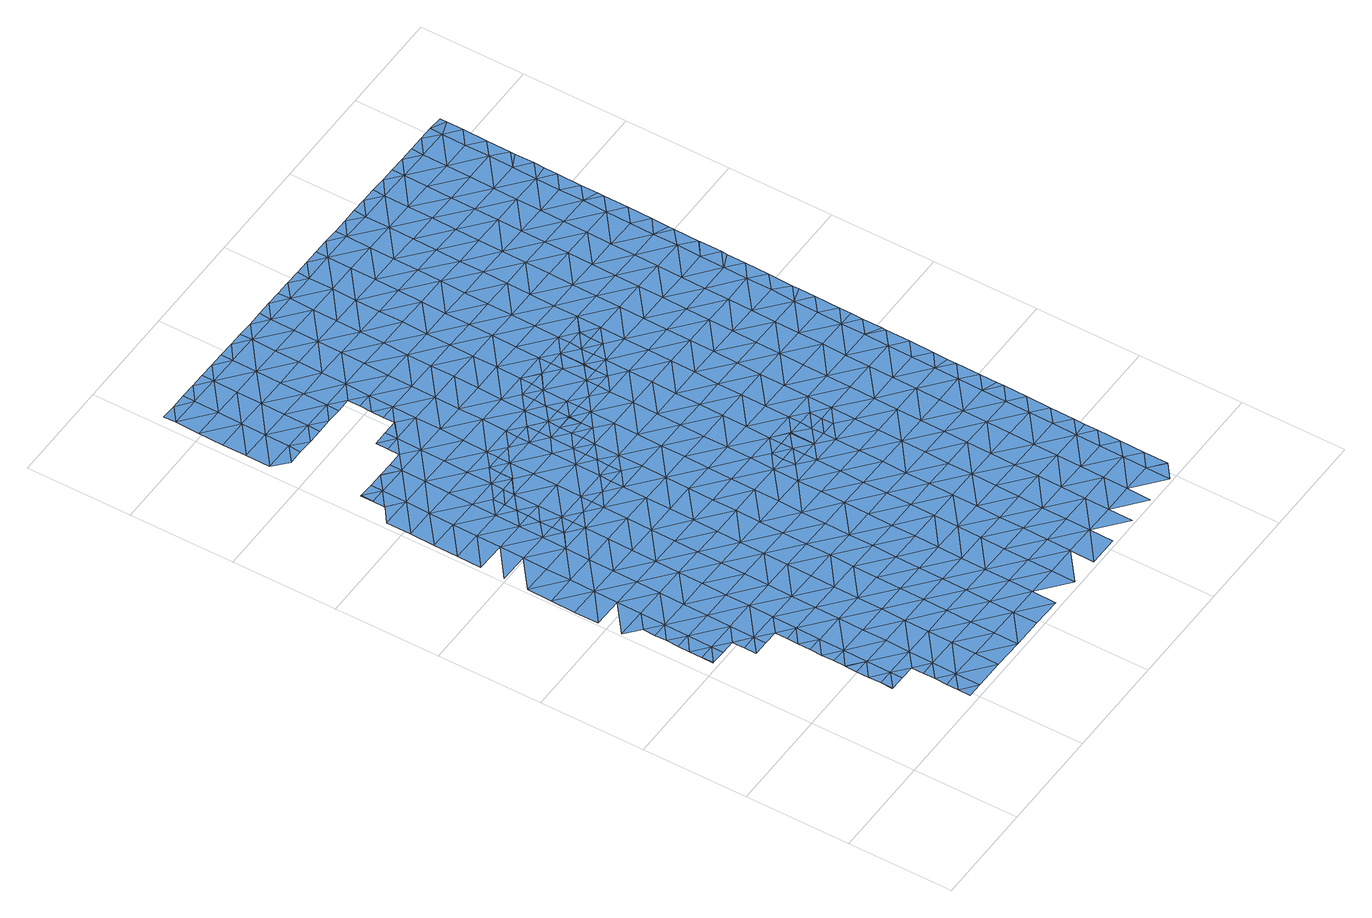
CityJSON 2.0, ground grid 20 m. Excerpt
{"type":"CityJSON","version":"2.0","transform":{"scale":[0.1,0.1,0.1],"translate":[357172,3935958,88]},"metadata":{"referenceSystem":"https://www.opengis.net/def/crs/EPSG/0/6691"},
"CityObjects":{
"waterbody1":{"type":"WaterBody","attributes":{"name":"10","class":"1140","function":"1","WaterBodyRiverFloodingRiskAttribute.description":"5","WaterBodyRiverFloodingRiskAttribute.rankOrg":"2","WaterBodyRiverFloodingRiskAttribute.adminType":"2","WaterBodyRiverFloodingRiskAttribute.scale":"L2"},"geometry":[{"type":"MultiSurface","lod":"1","boundaries":[[[0,1,2]],[[0,3,4]],[[0,2,3]],[[3,2,5]],[[6,7,8]],[[3,9,4]],[[10,4,9]],[[11,10,9]],[[5,12,3]],[[7,13,14]],[[7,6,13]],[[15,16,17]],[[16,11,9]],[[15,11,16]],[[6,18,13]],[[19,9,3]],[[13,20,14]],[[21,22,23]],[[24,17,25]],[[26,14,20]],[[20,27,28]],[[19,3,12]],[[29,30,31]],[[28,26,20]],[[18,32,13]],[[31,30,33]],[[12,29,31]],[[22,34,23]],[[17,16,25]],[[35,16,9]],[[20,36,27]],[[36,37,38]],[[39,34,40]],[[39,23,34]],[[24,25,41]],[[38,27,36]],[[19,12,31]],[[42,43,44]],[[33,45,31]],[[34,46,40]],[[36,47,37]],[[48,42,44]],[[35,9,19]],[[49,13,32]],[[50,25,16]],[[51,40,46]],[[43,41,44]],[[52,37,47]],[[32,51,46]],[[53,52,47]],[[20,13,49]],[[45,54,31]],[[47,55,53]],[[56,48,57]],[[58,19,31]],[[55,45,59]],[[57,48,44]],[[59,53,55]],[[16,35,60]],[[32,46,49]],[[34,22,61]],[[36,20,62]],[[54,58,31]],[[62,20,49]],[[50,16,60]],[[41,25,50]],[[63,44,41]],[[55,54,45]],[[19,58,35]],[[64,56,57]],[[65,34,61]],[[66,36,62]],[[47,67,55]],[[46,34,68]],[[35,69,60]],[[47,36,67]],[[56,64,70]],[[58,69,35]],[[41,50,63]],[[67,36,66]],[[34,65,68]],[[71,62,49]],[[55,72,54]],[[49,46,73]],[[74,44,63]],[[67,72,55]],[[75,64,57]],[[76,70,77]],[[69,78,60]],[[60,79,50]],[[80,65,61]],[[57,44,81]],[[71,66,62]],[[82,83,84]],[[46,68,73]],[[78,79,60]],[[81,44,74]],[[54,85,58]],[[75,70,64]],[[84,86,82]],[[50,79,63]],[[83,77,84]],[[71,49,73]],[[87,67,66]],[[88,82,86]],[[88,89,90]],[[65,91,68]],[[92,69,58]],[[85,54,72]],[[63,93,74]],[[57,81,75]],[[85,92,58]],[[91,65,80]],[[90,94,95]],[[68,96,73]],[[97,78,69]],[[87,66,71]],[[91,96,68]],[[77,70,98]],[[99,84,77]],[[93,63,79]],[[100,81,74]],[[98,70,75]],[[88,86,89]],[[93,101,74]],[[102,71,73]],[[72,67,103]],[[104,85,72]],[[103,67,87]],[[96,102,73]],[[78,105,79]],[[106,86,84]],[[94,90,89]],[[95,94,107]],[[69,92,97]],[[99,77,98]],[[81,108,75]],[[109,87,71]],[[110,98,75]],[[107,94,111]],[[80,112,91]],[[100,108,81]],[[113,110,75]],[[105,78,97]],[[102,109,71]],[[72,103,104]],[[74,101,100]],[[104,114,85]],[[106,84,99]],[[105,115,79]],[[108,113,75]],[[116,117,118]],[[94,119,111]],[[110,120,98]],[[121,99,98]],[[91,112,96]],[[116,111,119]],[[93,79,115]],[[87,122,103]],[[120,121,98]],[[117,116,119]],[[89,86,123]],[[124,101,93]],[[92,85,125]],[[92,126,97]],[[86,106,123]],[[121,127,99]],[[80,128,112]],[[129,106,99]],[[125,85,114]],[[125,126,92]],[[130,117,119]],[[96,131,102]],[[122,87,109]],[[127,129,99]],[[97,126,105]],[[122,132,103]],[[103,133,104]],[[134,135,89]],[[93,115,136]],[[101,137,100]],[[138,113,108]],[[89,123,134]],[[94,89,135]],[[129,139,106]],[[140,115,105]],[[119,141,130]],[[124,93,136]],[[139,142,106]],[[96,112,131]],[[106,142,123]],[[131,143,102]],[[104,144,114]],[[145,138,108]],[[109,102,143]],[[146,141,119]],[[133,103,132]],[[128,147,112]],[[144,125,114]],[[119,94,146]],[[108,100,137]],[[140,105,126]],[[143,148,109]],[[115,149,136]],[[150,134,123]],[[101,124,137]],[[146,94,135]],[[142,150,123]],[[151,152,153]],[[122,109,148]],[[144,104,133]],[[154,126,125]],[[146,155,141]],[[156,124,136]],[[157,151,158]],[[108,159,145]],[[149,115,140]],[[160,135,134]],[[153,152,161]],[[149,156,136]],[[131,112,162]],[[163,150,142]],[[108,137,159]],[[132,122,164]],[[151,153,158]],[[165,166,167]],[[168,155,146]],[[169,140,126]],[[164,122,148]],[[132,170,133]],[[112,147,162]],[[165,157,166]],[[171,137,124]],[[125,144,154]],[[161,172,153]],[[160,134,150]],[[173,146,135]],[[143,131,174]],[[175,145,159]],[[157,158,166]],[[133,176,144]],[[131,162,174]],[[169,126,154]],[[163,177,150]],[[132,164,170]],[[178,124,156]],[[170,176,133]],[[179,180,181]],[[137,171,159]],[[168,146,182]],[[183,158,153]],[[184,175,159]],[[179,167,185]],[[172,183,153]],[[148,143,186]],[[135,160,187]],[[185,167,166]],[[186,143,174]],[[188,156,149]],[[171,124,178]],[[144,189,154]],[[190,191,150]],[[150,191,160]],[[186,192,148]],[[190,150,177]],[[176,189,144]],[[146,173,182]],[[140,169,193]],[[149,140,188]],[[135,187,173]],[[179,194,180]],[[164,148,192]],[[195,170,164]],[[177,196,190]],[[197,166,158]],[[194,179,185]],[[154,198,169]],[[140,193,188]],[[199,159,171]],[[189,198,154]],[[183,172,200]],[[191,201,160]],[[184,159,199]],[[188,202,156]],[[203,197,158]],[[160,201,187]],[[174,162,204]],[[205,176,170]],[[203,158,183]],[[204,162,206]],[[207,208,209]],[[195,164,192]],[[202,210,156]],[[207,182,208]],[[204,211,174]],[[212,180,194]],[[169,213,193]],[[182,173,208]],[[198,213,169]],[[200,214,183]],[[178,156,210]],[[197,215,166]],[[187,216,173]],[[186,174,211]],[[217,184,199]],[[218,201,191]],[[219,189,176]],[[220,194,185]],[[221,192,186]],[[222,209,208]],[[205,170,195]],[[185,166,215]],[[211,223,186]],[[194,224,212]],[[171,225,199]],[[193,226,188]],[[216,187,201]],[[171,178,225]],[[227,208,173]],[[228,222,208]],[[229,226,193]],[[226,202,188]],[[229,193,213]],[[192,230,195]],[[217,199,231]],[[176,205,219]],[[218,232,201]],[[178,210,225]],[[203,183,233]],[[234,211,204]],[[235,173,216]],[[220,185,215]],[[183,214,233]],[[194,220,224]],[[236,213,198]],[[186,223,221]],[[233,237,203]],[[228,208,238]],[[239,189,219]],[[204,206,234]],[[199,240,231]],[[195,241,205]],[[198,189,236]],[[233,214,242]],[[197,203,237]],[[199,225,240]],[[173,235,227]],[[241,219,205]],[[238,208,227]],[[236,189,239]],[[243,215,197]],[[211,244,223]],[[192,221,230]],[[210,202,245]],[[246,229,213]],[[247,224,220]],[[248,249,201]],[[240,250,231]],[[236,251,213]],[[201,232,248]],[[202,226,245]],[[242,252,233]],[[250,253,254]],[[255,243,197]],[[254,231,250]],[[256,239,219]],[[216,201,249]],[[215,243,220]],[[251,246,213]],[[223,257,221]],[[258,259,260]],[[195,230,241]],[[225,210,261]],[[259,238,227]],[[258,238,259]],[[197,237,255]],[[211,234,244]],[[262,226,229]],[[220,263,247]],[[232,264,248]],[[235,216,249]],[[265,237,233]],[[210,245,261]],[[266,267,268]],[[266,253,267]],[[269,236,239]],[[235,270,227]],[[265,233,252]],[[256,219,241]],[[253,250,267]],[[271,272,234]],[[273,260,259]],[[274,260,273]],[[223,244,257]],[[226,262,245]],[[264,275,248]],[[256,269,239]],[[252,274,273]],[[276,270,235]],[[277,255,237]],[[225,261,278]],[[240,225,279]],[[220,280,263]],[[230,221,281]],[[282,268,267]],[[234,272,244]],[[235,249,276]],[[280,220,243]],[[265,277,237]],[[279,225,278]],[[250,240,279]],[[236,283,251]],[[221,257,281]],[[229,246,262]],[[284,249,248]],[[269,283,236]],[[252,273,265]],[[259,227,270]],[[285,267,250]],[[286,243,255]],[[287,282,267]],[[284,248,275]],[[271,288,272]],[[289,290,291]],[[261,245,292]],[[241,293,256]],[[294,289,291]],[[295,263,280]],[[251,296,246]],[[230,281,297]],[[241,230,293]],[[290,298,291]],[[275,294,291]],[[299,276,249]],[[300,250,279]],[[283,296,251]],[[273,259,301]],[[245,262,292]],[[285,287,267]],[[257,244,302]],[[293,230,297]],[[273,303,265]],[[246,304,262]],[[284,275,291]],[[259,270,301]],[[278,261,305]],[[256,306,269]],[[255,277,286]],[[244,272,302]],[[243,307,280]],[[308,295,280]],[[298,309,291]],[[293,306,256]],[[250,300,285]],[[261,292,305]],[[304,310,262]],[[311,307,243]],[[281,257,312]],[[249,284,299]],[[310,313,262]],[[311,243,286]],[[312,257,302]],[[314,284,291]],[[246,315,304]],[[273,301,303]],[[309,298,316]],[[307,308,280]],[[279,278,317]],[[269,318,283]],[[319,300,279]],[[292,262,313]],[[320,291,309]],[[317,278,305]],[[287,321,322]],[[322,323,316]],[[246,296,315]],[[285,321,287]],[[324,276,299]],[[314,291,320]],[[325,301,270]],[[297,281,326]],[[322,321,323]],[[327,265,303]],[[328,296,283]],[[270,276,329]],[[314,330,284]],[[326,281,312]],[[331,293,297]],[[277,265,332]],[[318,269,306]],[[330,333,284]],[[319,279,317]],[[329,276,324]],[[334,285,300]],[[335,304,315]],[[332,265,327]],[[299,284,333]],[[336,311,286]],[[337,303,301]],[[338,331,297]],[[339,323,321]],[[340,272,341]],[[342,315,296]],[[305,292,343]],[[286,277,336]],[[328,283,318]],[[302,272,344]],[[292,313,343]],[[345,308,307]],[[334,321,285]],[[297,326,338]],[[346,300,319]],[[325,270,329]],[[337,327,303]],[[336,277,332]],[[315,347,335]],[[344,272,340]],[[312,302,344]],[[348,307,311]],[[349,339,321]],[[306,293,331]],[[299,350,324]],[[351,326,312]],[[313,352,343]],[[353,319,317]],[[336,348,311]],[[334,300,346]],[[354,345,307]],[[355,305,343]],[[296,328,342]],[[299,333,356]],[[357,332,327]],[[317,305,353]],[[358,329,324]],[[359,351,312]],[[351,338,326]],[[301,325,337]],[[360,356,333]],[[318,306,361]],[[359,312,344]],[[352,362,343]],[[337,357,327]],[[363,354,307]],[[353,305,355]],[[364,346,319]],[[348,363,307]],[[321,365,349]],[[306,331,361]],[[347,315,366]],[[361,367,318]],[[315,342,366]],[[368,336,332]],[[299,356,350]],[[321,334,365]],[[369,344,340]],[[343,362,370]],[[338,371,331]],[[372,373,340]],[[366,374,347]],[[328,375,342]],[[360,376,356]],[[364,319,353]],[[328,318,375]],[[325,329,358]],[[377,334,346]],[[373,369,340]],[[369,359,344]],[[324,350,358]],[[364,378,346]],[[379,349,365]],[[380,348,336]],[[355,343,381]],[[382,361,331]],[[332,357,368]],[[368,383,336]],[[318,367,375]],[[343,370,381]],[[378,377,346]],[[384,354,363]],[[342,385,366]],[[356,376,386]],[[338,351,371]],[[387,353,355]],[[337,325,388]],[[389,365,334]],[[380,363,348]],[[388,325,358]],[[390,382,331]],[[382,367,361]],[[381,370,391]],[[392,351,359]],[[393,387,355]],[[374,366,394]],[[387,364,353]],[[369,395,359]],[[396,384,363]],[[377,389,334]],[[331,371,390]],[[393,355,381]],[[350,356,397]],[[379,365,398]],[[342,375,385]],[[356,386,397]],[[357,337,399]],[[400,368,357]],[[380,336,383]],[[389,398,365]],[[399,337,388]],[[401,397,386]],[[402,375,367]],[[350,403,358]],[[366,404,394]],[[351,392,371]],[[391,405,381]],[[399,400,357]],[[406,396,363]],[[407,378,364]],[[404,366,385]],[[408,403,350]],[[403,388,358]],[[408,350,397]],[[387,407,364]],[[409,383,368]],[[406,363,380]],[[359,395,392]],[[371,410,390]],[[411,393,381]],[[402,367,382]],[[373,412,369]],[[413,414,415]],[[401,416,397]],[[417,405,418]],[[419,399,388]],[[389,420,398]],[[418,394,417]],[[407,421,378]],[[378,422,377]],[[394,404,417]],[[415,398,420]],[[423,424,375]],[[369,412,395]],[[424,404,385]],[[368,400,425]],[[373,426,427]],[[381,405,411]],[[413,415,420]],[[428,396,406]],[[371,392,410]],[[429,387,393]],[[430,408,397]],[[375,402,423]],[[385,375,424]],[[377,422,389]],[[411,431,393]],[[432,406,380]],[[419,388,403]],[[433,413,420]],[[368,425,409]],[[373,427,412]],[[405,417,411]],[[399,434,400]],[[431,429,393]],[[380,383,432]],[[422,378,421]],[[435,428,406]],[[395,436,392]],[[404,437,417]],[[390,410,438]],[[382,390,439]],[[387,429,407]],[[424,437,404]],[[426,440,427]],[[397,416,430]],[[389,441,420]],[[434,425,400]],[[432,383,409]],[[442,436,395]],[[422,441,389]],[[402,382,439]],[[443,423,402]],[[442,395,412]],[[420,444,433]],[[399,419,445]],[[446,411,417]],[[390,438,439]],[[447,435,406]],[[432,447,406]],[[448,449,427]],[[416,450,430]],[[403,408,451]],[[407,452,421]],[[448,427,440]],[[453,444,420]],[[410,392,436]],[[399,445,434]],[[412,427,449]],[[408,430,451]],[[454,431,411]],[[446,417,437]],[[402,439,443]],[[450,455,430]],[[449,456,412]],[[452,407,429]],[[423,457,424]],[[419,403,458]],[[453,420,441]],[[409,425,459]],[[458,403,451]],[[452,460,421]],[[421,461,422]],[[442,412,456]],[[453,462,444]],[[438,463,439]],[[425,434,459]],[[460,461,421]],[[464,435,447]],[[461,441,422]],[[410,436,465]],[[438,410,463]],[[466,436,442]],[[467,429,431]],[[468,451,430]],[[423,443,469]],[[445,419,470]],[[411,446,454]],[[453,471,462]],[[472,473,409]],[[463,410,465]],[[474,434,445]],[[472,409,459]],[[468,430,455]],[[475,447,432]],[[437,424,457]],[[476,462,471]],[[419,458,470]],[[442,456,466]],[[477,467,431]],[[439,478,443]],[[432,409,473]],[[423,469,457]],[[479,476,471]],[[468,455,479]],[[477,431,454]],[[447,480,464]],[[481,458,451]],[[457,482,437]],[[437,483,446]],[[441,484,453]],[[436,485,465]],[[473,475,432]],[[486,436,466]],[[461,484,441]],[[468,479,471]],[[445,470,487]],[[483,454,446]],[[478,439,463]],[[485,436,486]],[[452,429,467]],[[488,469,443]],[[489,460,452]],[[490,463,465]],[[485,490,465]],[[474,445,487]],[[459,434,474]],[[481,451,468]],[[447,475,480]],[[491,470,458]],[[437,482,483]],[[443,478,492]],[[493,461,460]],[[491,487,470]],[[494,453,484]],[[454,495,477]],[[472,459,496]],[[471,497,468]],[[452,467,489]],[[489,498,460]],[[496,459,474]],[[471,453,497]],[[499,473,472]],[[500,463,490]],[[457,469,488]],[[458,481,501]],[[478,463,500]],[[496,502,472]],[[443,492,488]],[[498,493,460]],[[503,480,475]],[[493,484,461]],[[497,453,494]],[[491,458,501]],[[454,483,504]],[[502,499,472]],[[468,505,481]],[[497,505,468]],[[473,499,475]],[[482,457,506]],[[492,478,507]],[[467,477,495]],[[506,457,488]],[[478,500,507]],[[508,483,482]],[[509,494,484]],[[454,504,495]],[[475,510,503]],[[474,487,511]],[[512,496,474]],[[481,513,501]],[[511,487,491]],[[514,492,507]],[[515,508,482]],[[508,504,483]],[[511,512,474]],[[488,492,516]],[[499,517,475]],[[515,482,506]],[[492,514,516]],[[518,467,495]],[[509,484,493]],[[519,506,488]],[[520,497,494]],[[521,502,496]],[[489,467,522]],[[475,517,510]],[[509,523,494]],[[481,505,513]],[[513,524,501]],[[512,521,496]],[[498,489,522]],[[488,516,519]],[[523,520,494]],[[467,518,522]],[[524,525,501]],[[526,493,498]],[[527,515,506]],[[504,528,495]],[[529,527,506]],[[529,506,519]],[[491,501,525]],[[528,518,495]],[[502,530,499]],[[531,510,517]],[[526,509,493]],[[532,504,508]],[[505,497,520]],[[511,491,525]],[[498,522,533]],[[527,534,515]],[[511,535,512]],[[515,534,508]],[[525,535,511]],[[528,504,532]],[[502,521,536]],[[537,523,509]],[[513,505,538]],[[539,522,518]],[[498,533,526]],[[540,532,508]],[[517,499,530]],[[534,540,508]],[[512,541,521]],[[531,517,542]],[[505,520,538]],[[502,536,530]],[[543,525,524]],[[540,544,532]],[[518,528,545]],[[546,513,538]],[[509,526,537]],[[523,547,520]],[[521,548,536]],[[549,517,530]],[[524,513,543]],[[512,535,541]],[[542,517,549]],[[539,518,545]],[[533,522,539]],[[528,532,550]],[[547,538,520]],[[543,513,546]],[[532,544,550]],[[551,526,533]],[[552,535,525]],[[523,537,553]],[[548,521,541]],[[528,554,545]],[[555,528,550]],[[556,551,533]],[[557,542,549]],[[551,537,526]],[[558,546,538]],[[556,533,539]],[[523,553,547]],[[528,555,554]],[[530,536,559]],[[552,525,543]],[[560,541,535]],[[559,536,548]],[[554,561,545]],[[562,549,530]],[[545,561,539]],[[559,563,530]],[[549,564,557]],[[565,560,535]],[[537,566,553]],[[560,548,541]],[[558,538,547]],[[563,562,530]],[[567,543,546]],[[565,535,552]],[[551,566,537]],[[568,556,539]],[[561,569,539]],[[569,568,539]],[[570,559,548]],[[549,562,564]],[[546,558,571]],[[560,570,548]],[[556,572,551]],[[552,543,567]],[[556,568,572]],[[547,573,558]],[[546,571,567]],[[553,566,574]],[[547,553,573]],[[559,575,563]],[[570,575,559]],[[551,576,566]],[[577,564,562]],[[573,553,574]],[[576,551,572]],[[565,552,578]],[[558,579,571]],[[573,579,558]],[[552,567,578]],[[578,580,565]],[[575,581,563]],[[563,582,562]],[[583,584,566]],[[583,566,576]],[[562,585,577]],[[574,566,584]],[[586,573,574]],[[571,587,567]],[[560,565,588]],[[589,574,584]],[[590,587,571]],[[587,578,567]],[[570,560,588]],[[590,571,579]],[[562,582,585]],[[565,580,588]],[[574,589,586]],[[563,581,582]],[[591,573,586]],[[592,580,578]],[[575,570,593]],[[579,573,591]],[[570,588,593]],[[594,585,582]],[[595,579,591]],[[590,579,596]],[[581,575,597]],[[592,578,587]],[[579,595,596]],[[580,598,588]],[[575,593,597]],[[598,593,588]],[[587,590,599]],[[582,581,600]],[[590,596,599]],[[594,582,601]],[[580,592,602]],[[581,597,600]],[[592,587,603]],[[580,602,598]],[[587,599,603]],[[604,597,593]],[[603,605,592]],[[601,582,606]],[[598,607,593]],[[608,602,592]],[[582,600,606]],[[608,592,605]],[[609,598,602]],[[610,601,606]],[[604,593,607]],[[609,602,608]],[[600,597,604]],[[600,611,606]],[[612,598,609]],[[607,598,613]],[[610,606,614]],[[613,598,612]],[[600,604,615]],[[607,616,604]],[[611,600,615]],[[607,613,617]],[[614,606,611]],[[607,617,616]],[[616,618,604]],[[604,618,615]],[[619,614,611]],[[620,615,618]],[[611,615,620]],[[611,621,619]],[[621,611,620]],[[622,619,621]]]}]},
"waterbody2":{"type":"WaterBody","attributes":{"name":"10","class":"1140","function":"1","WaterBodyRiverFloodingRiskAttribute.description":"5","WaterBodyRiverFloodingRiskAttribute.rankOrg":"1","WaterBodyRiverFloodingRiskAttribute.adminType":"2","WaterBodyRiverFloodingRiskAttribute.scale":"L2"},"geometry":[{"type":"MultiSurface","lod":"1","boundaries":[[[264,232,623]],[[275,264,623]],[[289,275,623]],[[275,289,294]],[[190,196,624]],[[624,623,232]],[[625,626,627]],[[626,628,627]],[[628,626,196]],[[628,196,177]],[[624,191,190]],[[177,163,628]],[[629,129,127]],[[628,629,627]],[[630,121,120]],[[139,163,142]],[[163,139,628]],[[139,129,628]],[[629,628,129]],[[127,121,629]],[[630,629,121]],[[629,630,627]],[[630,631,627]],[[631,630,145]],[[138,145,630]],[[138,630,113]],[[120,113,630]],[[113,120,110]],[[218,624,232]],[[298,322,316]],[[322,298,632]],[[322,632,287]],[[282,287,632]],[[625,253,266]],[[633,625,631]],[[633,631,184]],[[175,184,631]],[[254,253,633]],[[625,627,631]],[[145,175,631]],[[253,625,633]],[[218,191,624]],[[626,624,196]],[[290,634,268]],[[623,290,289]],[[634,626,625]],[[634,625,268]],[[298,290,632]],[[633,184,217]],[[217,231,633]],[[633,231,254]],[[268,282,632]],[[266,268,625]],[[290,268,632]],[[634,290,623]],[[624,634,623]],[[634,624,626]]]}]},
"waterbody3":{"type":"WaterBody","attributes":{"name":"10","class":"1140","function":"1","WaterBodyRiverFloodingRiskAttribute.description":"5","WaterBodyRiverFloodingRiskAttribute.rankOrg":"1","WaterBodyRiverFloodingRiskAttribute.adminType":"2","WaterBodyRiverFloodingRiskAttribute.scale":"L2"},"geometry":[{"type":"MultiSurface","lod":"1","boundaries":[[[374,418,635]],[[374,394,418]],[[370,362,347]],[[310,304,636]],[[370,347,635]],[[635,347,374]],[[335,347,636]],[[304,335,636]],[[391,370,635]],[[347,362,636]],[[391,635,405]],[[310,636,313]],[[418,405,635]],[[352,313,636]],[[352,636,362]]]}]},
"waterbody4":{"type":"WaterBody","attributes":{"name":"10","class":"1140","function":"1","WaterBodyRiverFloodingRiskAttribute.description":"5","WaterBodyRiverFloodingRiskAttribute.rankOrg":"1","WaterBodyRiverFloodingRiskAttribute.adminType":"2","WaterBodyRiverFloodingRiskAttribute.scale":"L2"},"geometry":[{"type":"MultiSurface","lod":"1","boundaries":[[[637,333,330]],[[323,339,638]],[[320,323,638]],[[339,349,638]],[[639,638,349]],[[309,323,320]],[[638,637,314]],[[637,638,639]],[[637,639,640]],[[330,314,637]],[[360,637,376]],[[386,376,637]],[[640,386,637]],[[414,640,639]],[[433,444,641]],[[415,414,639]],[[349,379,639]],[[401,386,640]],[[638,314,320]],[[401,640,416]],[[450,416,641]],[[360,333,637]],[[444,476,641]],[[323,309,316]],[[416,640,414]],[[413,416,414]],[[455,450,641]],[[476,455,641]],[[455,476,479]],[[462,476,444]],[[413,641,416]],[[641,413,433]],[[639,398,415]],[[379,398,639]]]}]}
},
"vertices":[
[31,434,7],[30,411,7],[31,411,7],[59,433,7],[31,457,7],[59,410,7],[139,131,7],[140,155,7],[139,132,7],[60,479,7],[31,480,7],[32,503,7],[87,410,7],[168,154,7],[140,178,7],[32,526,7],[61,525,7],[33,549,7],[168,131,7],[116,432,7],[169,200,7],[194,15,7],[223,15,7],[195,38,7],[5,573,7],[62,572,7],[140,201,7],[141,224,7],[141,223,7],[87,386,7],[87,363,7],[115,386,7],[196,130,7],[115,363,7],[223,61,7],[117,478,7],[170,246,7],[141,270,7],[141,247,7],[195,61,7],[196,84,7],[62,618,7],[6,665,7],[6,619,7],[63,664,7],[143,362,7],[224,107,7],[170,293,7],[7,712,7],[225,153,7],[118,571,7],[196,107,7],[142,293,7],[142,317,7],[172,385,7],[171,339,7],[8,758,7],[64,711,7],[173,432,7],[143,339,7],[117,524,7],[279,14,7],[226,199,7],[119,617,7],[64,757,7],[280,60,7],[226,245,7],[227,292,7],[281,106,7],[173,478,7],[65,803,7],[282,198,7],[228,338,7],[281,152,7],[120,663,7],[121,756,7],[9,804,7],[66,849,7],[174,524,7],[175,570,7],[336,13,7],[120,710,7],[10,896,7],[9,850,7],[67,895,7],[228,384,7],[67,941,7],[283,244,7],[11,942,7],[68,988,7],[12,989,7],[337,59,7],[229,431,7],[176,616,7],[69,1034,8],[12,1035,8],[337,105,7],[230,477,7],[122,802,7],[123,848,7],[177,709,7],[176,662,7],[338,152,7],[284,291,7],[284,337,7],[231,523,7],[123,894,7],[41,1057,8],[178,755,7],[339,198,7],[150,779,7],[41,1058,8],[393,58,7],[150,778,7],[285,383,7],[231,569,7],[41,1080,8],[42,1104,8],[41,1104,8],[70,1080,8],[150,801,7],[150,825,7],[340,244,7],[124,940,7],[233,661,7],[286,430,7],[287,476,7],[151,848,7],[393,12,7],[151,871,7],[70,1103,8],[394,104,7],[340,290,7],[341,336,7],[125,987,7],[126,1033,8],[232,615,7],[234,708,7],[178,778,7],[151,894,7],[287,522,7],[98,1103,8],[152,917,7],[395,151,7],[342,382,7],[207,777,7],[126,1079,8],[449,11,7],[395,197,7],[288,568,7],[181,940,7],[16,1266,9],[44,1242,8],[73,1265,9],[343,429,7],[99,1103,8],[289,614,7],[17,1312,9],[73,1311,9],[234,754,7],[181,986,7],[72,1242,8],[450,57,7],[180,916,7],[396,243,7],[17,1358,9],[74,1357,9],[18,1405,9],[127,1102,8],[343,475,7],[397,289,7],[290,707,7],[101,1241,8],[183,1078,8],[451,103,7],[235,777,7],[398,335,7],[208,916,7],[290,660,7],[19,1451,9],[47,1473,9],[19,1474,9],[155,1102,8],[129,1264,9],[263,776,7],[75,1404,9],[451,150,7],[182,1032,8],[345,567,7],[398,381,7],[209,939,7],[210,962,7],[452,196,7],[344,521,7],[76,1450,9],[453,242,7],[209,916,7],[131,1356,9],[399,428,7],[291,753,7],[129,1241,8],[238,985,7],[345,613,7],[130,1310,9],[507,56,7],[454,288,7],[506,10,7],[155,1125,8],[184,1125,8],[156,1148,8],[346,660,7],[507,102,7],[76,1473,9],[400,474,7],[157,1241,8],[131,1403,9],[239,1031,8],[291,776,7],[238,962,7],[454,334,7],[132,1449,9],[509,195,7],[184,1148,8],[508,149,7],[104,1472,9],[347,706,7],[401,567,7],[240,1124,8],[212,1148,8],[401,520,7],[510,241,7],[320,775,7],[266,961,7],[186,1263,9],[563,55,7],[240,1077,8],[456,427,7],[187,1309,9],[213,1148,8],[455,380,7],[348,752,7],[510,287,7],[186,1240,8],[188,1402,9],[564,101,7],[402,613,7],[457,519,7],[133,1472,9],[295,984,7],[296,1030,8],[348,798,7],[457,473,7],[214,1240,8],[321,822,7],[320,799,7],[187,1355,9],[511,333,7],[565,148,7],[213,1170,8],[241,1170,8],[213,1193,8],[403,659,7],[458,566,7],[161,1471,9],[294,961,7],[243,1263,9],[321,845,7],[349,845,7],[321,869,7],[512,380,7],[297,1123,8],[562,9,7],[620,54,7],[242,1216,8],[214,1216,8],[323,961,7],[296,1076,8],[243,1309,9],[404,705,7],[404,751,7],[189,1448,9],[565,194,7],[350,868,7],[512,426,7],[351,983,7],[406,844,7],[244,1355,9],[378,868,7],[619,8,7],[323,937,7],[322,914,7],[351,937,7],[459,612,7],[567,287,7],[323,960,7],[189,1471,9],[513,472,7],[566,240,7],[350,914,7],[352,1029,8],[405,797,7],[298,1169,8],[621,100,7],[298,1215,8],[486,542,7],[460,658,7],[568,333,7],[246,1447,9],[218,1470,9],[378,914,7],[486,565,7],[245,1401,9],[621,147,7],[487,588,7],[379,960,7],[514,518,7],[378,913,7],[460,704,7],[568,379,7],[461,750,7],[379,936,7],[407,890,7],[378,890,7],[379,913,7],[353,1075,8],[354,1168,8],[622,193,7],[299,1262,9],[569,425,7],[354,1122,8],[380,983,7],[624,286,7],[300,1308,9],[380,1006,8],[463,843,7],[514,541,7],[301,1354,9],[355,1214,8],[623,239,7],[407,913,7],[677,53,7],[676,7,7],[570,471,7],[515,611,7],[677,99,7],[246,1470,9],[462,796,7],[543,541,7],[301,1400,9],[436,912,7],[410,1075,8],[679,192,7],[515,588,7],[517,703,7],[274,1469,9],[516,657,7],[409,1029,8],[356,1261,9],[410,1121,8],[678,146,7],[408,1006,8],[624,332,7],[543,588,7],[302,1446,9],[518,749,7],[463,889,7],[571,517,7],[625,378,7],[357,1307,9],[734,99,7],[544,588,7],[679,238,7],[732,7,7],[733,53,7],[571,541,7],[626,424,7],[436,1005,8],[519,842,7],[518,795,7],[464,912,7],[358,1399,9],[572,610,7],[681,331,7],[357,1353,9],[303,1469,9],[627,470,7],[437,1005,8],[574,702,7],[411,1167,8],[520,888,7],[680,285,7],[572,587,7],[735,191,7],[573,656,7],[599,540,7],[735,145,7],[331,1469,9],[465,1028,8],[492,911,7],[412,1213,8],[413,1260,9],[465,1005,8],[682,377,7],[467,1120,8],[627,516,7],[600,587,7],[359,1445,9],[574,749,7],[466,1074,8],[414,1352,9],[736,237,7],[629,609,7],[791,98,7],[493,958,7],[492,958,7],[492,935,7],[493,1004,8],[628,563,7],[599,563,7],[468,1166,8],[521,934,7],[575,795,8],[576,841,8],[682,423,7],[683,469,7],[413,1306,9],[789,6,7],[790,52,7],[359,1468,9],[630,702,7],[522,1027,8],[629,655,7],[415,1398,9],[521,957,7],[469,1259,9],[387,1468,9],[792,190,7],[684,515,7],[737,284,7],[738,330,7],[818,28,7],[577,887,8],[791,144,7],[738,376,7],[549,957,7],[468,1212,8],[685,562,7],[415,1444,9],[818,29,7],[818,74,7],[522,1004,8],[523,1073,8],[631,748,7],[577,933,8],[685,608,7],[550,1004,8],[819,121,7],[740,468,7],[524,1119,8],[470,1305,9],[632,794,8],[632,840,8],[550,957,7],[794,283,7],[416,1467,9],[793,236,7],[820,167,7],[687,701,7],[579,1026,8],[739,422,7],[524,1165,8],[578,980,8],[471,1351,9],[471,1398,9],[526,1258,9],[472,1444,9],[550,980,7],[686,654,7],[794,329,7],[550,1003,8],[444,1467,9],[579,1072,8],[741,515,7],[741,561,7],[633,886,8],[821,213,7],[820,191,7],[525,1211,8],[796,422,7],[688,747,7],[821,259,7],[581,1164,8],[795,375,7],[689,839,8],[634,932,8],[743,653,7],[527,1304,9],[635,979,8],[688,793,8],[528,1397,9],[822,306,7],[580,1118,8],[527,1350,9],[472,1466,9],[742,607,7],[635,1025,8],[796,468,7],[823,351,7],[798,560,7],[690,885,8],[501,1466,9],[582,1211,8],[582,1257,8],[636,1071,8],[823,365,7],[797,514,7],[823,398,7],[529,1443,9],[744,700,7],[824,444,7],[691,978,8],[583,1303,8],[744,746,7],[691,931,8],[637,1118,8],[638,1164,8],[746,838,8],[825,490,7],[799,652,7],[824,462,7],[585,1396,8],[529,1465,9],[799,606,7],[745,792,8],[826,536,7],[638,1210,8],[584,1349,8],[746,884,8],[692,1024,8],[801,745,7],[826,583,7],[639,1256,8],[558,1465,9],[694,1117,8],[827,590,7],[800,699,7],[693,1070,8],[748,977,8],[640,1302,8],[585,1442,8],[827,629,7],[802,838,8],[694,1163,8],[747,930,8],[828,675,7],[828,651,7],[802,791,8],[586,1465,9],[749,1023,8],[641,1348,8],[696,1255,8],[829,722,7],[642,1441,8],[641,1395,8],[614,1464,9],[695,1209,8],[803,884,8],[750,1116,8],[829,767,7],[829,753,7],[696,1301,8],[749,1069,8],[830,814,8],[805,976,8],[804,930,8],[697,1347,8],[831,860,8],[642,1464,9],[751,1162,8],[805,1022,8],[752,1208,8],[698,1394,8],[699,1440,8],[831,896,8],[832,906,8],[671,1463,9],[832,952,8],[807,1115,8],[752,1254,8],[832,949,8],[806,1068,8],[833,999,8],[808,1161,8],[753,1300,8],[699,1463,8],[833,1010,8],[834,1044,8],[754,1346,8],[809,1253,8],[835,1091,8],[755,1393,8],[727,1462,9],[808,1207,8],[835,1138,8],[811,1346,8],[836,1150,8],[755,1439,8],[810,1299,8],[836,1183,8],[837,1230,8],[756,1462,9],[812,1438,8],[837,1255,8],[838,1276,8],[784,1461,9],[811,1392,8],[838,1322,8],[838,1312,8],[839,1368,8],[812,1461,9],[840,1415,8],[840,1447,8],[840,1460,8],
[294,938,7],[237,939,7],[293,846,7],[237,893,7],[236,847,7],[180,894,7],[179,847,7],[179,801,7],[235,800,7],[350,891,7],[292,799,7],[293,892,7],
[571,564,7],[515,565,7],
[408,983,7],[407,936,7],[464,935,7],[465,982,7],[521,981,7]
]}
